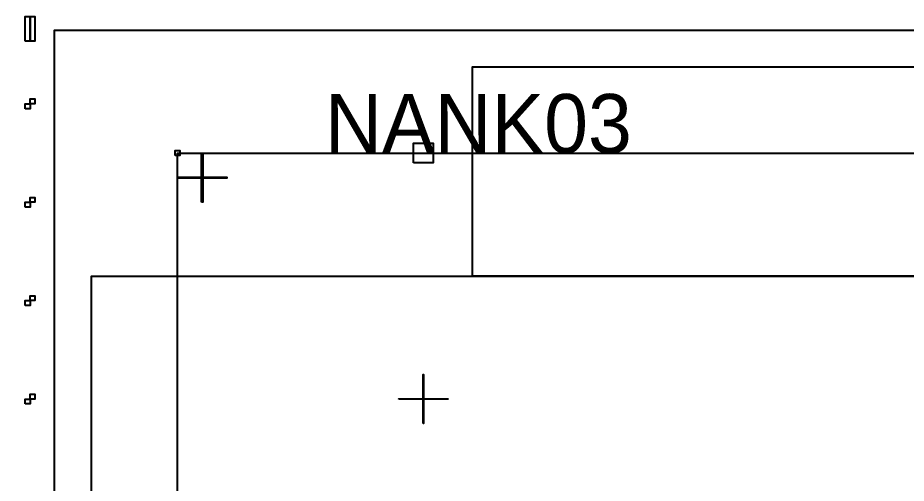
# Model space of a CAD drawing. Extents: x -50000 to 50000, y -50000 to 50000.
# Drawn here: x 14350 to 17965, y -16342 to -14450 of the extents above; entities that cross this region are included whole.
import ezdxf

# ---------------------------------------------------------------- set-up
doc = ezdxf.new("R2010")
doc.units = 0
for name, color, linetype in [('BASEMETAL3', 16, 'CONTINUOUS'), ('FRAME', 14, 'CONTINUOUS'), ('LABEL1', 9, 'CONTINUOUS'), ('MARKERS', 8, 'CONTINUOUS'), ('XOR', 5, 'CONTINUOUS')]:
    doc.layers.add(name, color=color, linetype=linetype)

# ---------------------------------------------------------------- blocks, each defined once
blk = doc.blocks.new('DICINGBORDER')
at = {"layer": 'XOR'}
for points in [[(0, 7055), (0, 7155), (20, 7155), (20, 7055)], [(7180, 7055), (7180, 7155), (7200, 7155), (7200, 7055)], [(0, 6800), (0, 6820), (20, 6820), (20, 6800)], [(7180, 6780), (7180, 6800), (7200, 6800), (7200, 6780)], [(0, 6400), (0, 6420), (20, 6420), (20, 6400)], [(7180, 6380), (7180, 6400), (7200, 6400), (7200, 6380)], [(0, 6000), (0, 6020), (20, 6020), (20, 6000)], [(7180, 5980), (7180, 6000), (7200, 6000), (7200, 5980)], [(0, 5600), (0, 5620), (20, 5620), (20, 5600)], [(7180, 5580), (7180, 5600), (7200, 5600), (7200, 5580)]]:
    blk.add_lwpolyline(points, close=True, dxfattribs=at)
blk = doc.blocks.new('CHIP_RESONATOR1')
at = {"layer": 'BASEMETAL3'}
for points in [[(1700, 6000), (1700, 6850), (5300, 6850), (5300, 6000)], [(150, 1000), (150, 6000), (6850, 6000), (6850, 1000)]]:
    blk.add_lwpolyline(points, close=True, dxfattribs=at)
at = {"layer": 'FRAME'}
for points in [[(0, 0), (0, 7000), (7000, 7000), (7000, 0)], [(500, 500), (500, 6500), (6500, 6500), (6500, 500)]]:
    blk.add_lwpolyline(points, close=True, dxfattribs=at)
at = {"layer": 'MARKERS'}
for points in [[(597.5, 6402.5), (597.5, 6500), (602.5, 6500), (602.5, 6402.5)], [(500, 6397.5), (500, 6402.5), (700, 6402.5), (700, 6397.5)], [(597.5, 6300), (597.5, 6397.5), (602.5, 6397.5), (602.5, 6300)]]:
    blk.add_lwpolyline(points, close=True, dxfattribs=at)

msp = doc.modelspace()

# ---------------------------------------------------------------- linework, layer by layer
at = {"layer": 'FRAME'}
for radius in [50000, 49000]:
    msp.add_circle((0, 0), radius, dxfattribs=at)
at = {"layer": 'MARKERS'}
for points in [[(15960, -15040), (15960, -14960), (16040, -14960), (16040, -15040)], [(14990, -15010), (14990, -14990), (15010, -14990), (15010, -15010)], [(15999, -15999), (15999, -15900), (16001, -15900), (16001, -15999)], [(15900, -16001), (15900, -15999), (16100, -15999), (16100, -16001)], [(15999, -16100), (15999, -16001), (16001, -16001), (16001, -16100)]]:
    msp.add_lwpolyline(points, close=True, dxfattribs=at)

# ---------------------------------------------------------------- block references
for name, p in [('DICINGBORDER', (7200, -21600)), ('DICINGBORDER', (14400, -21600)), ('CHIP_RESONATOR1', (14500, -21500))]:
    msp.add_blockref(name, p)

# ---------------------------------------------------------------- texts
at = {"layer": 'LABEL1'}
msp.add_text('NANK03', height=240, dxfattribs=at).set_placement((15600, -15000))

doc.saveas('drawing.dxf')
